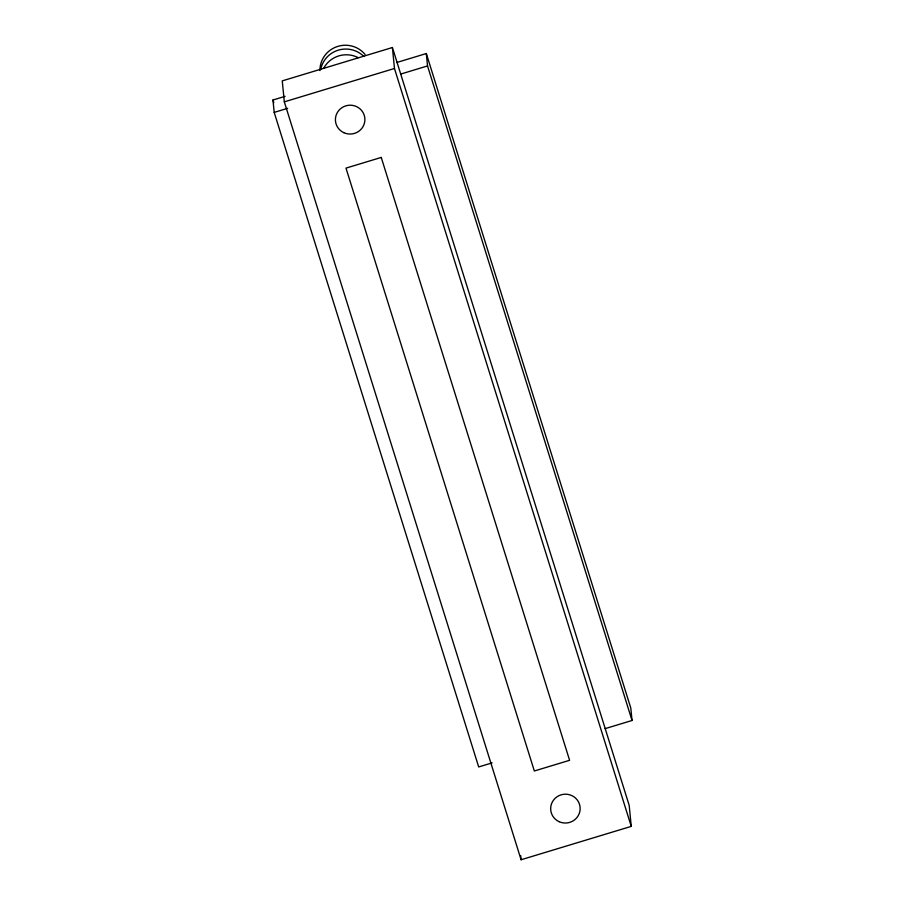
<?xml version="1.0" encoding="UTF-8"?>
<svg xmlns="http://www.w3.org/2000/svg" width="905" height="905" viewBox="0 0 905 905"><rect width="100%" height="100%" fill="white"/><g stroke="black" fill="none" stroke-linecap="round" stroke-linejoin="round"><path stroke-width="1.36" d="M392.419 47.513L282.258 80.884L284.317 101.858L521.088 859.75L631.249 826.378L629.19 805.393L392.419 47.513L394.467 68.486L631.249 826.378M492.139 762.87L478.688 766.942L274.192 112.401L272.971 100.003L285.086 96.337M396.729 62.513L426.312 53.542L630.808 708.083L632.029 720.482L605.117 728.638M284.317 101.858L394.467 68.486M274.192 112.401L287.643 108.329M400.632 74.097L427.533 65.941L426.312 53.542M427.533 65.941L632.029 720.482M272.971 100.003L273.819 102.706M520.68 855.553L521.088 859.75M320.743 69.504A25.34 24.786 -5.6 0 1 363.799 56.449M323.854 68.022A25.34 24.786 -5.6 0 1 358.131 57.637M319.963 70.579A25.34 24.786 -5.6 0 1 365.1 54.492M381.243 157.436L345.993 168.115L534.335 770.992L569.596 760.302L381.243 157.436M343.855 132.696A14.752 14.423 -5.6 0 0 364.851 118.374A14.752 14.423 -5.6 0 0 341.762 107.797A14.752 14.423 -5.6 0 0 343.855 132.696M559.109 821.683A14.752 14.423 -5.6 0 0 580.105 807.373A14.752 14.423 -5.6 0 0 557.016 796.785A14.752 14.423 -5.6 0 0 559.109 821.683"/></g></svg>
